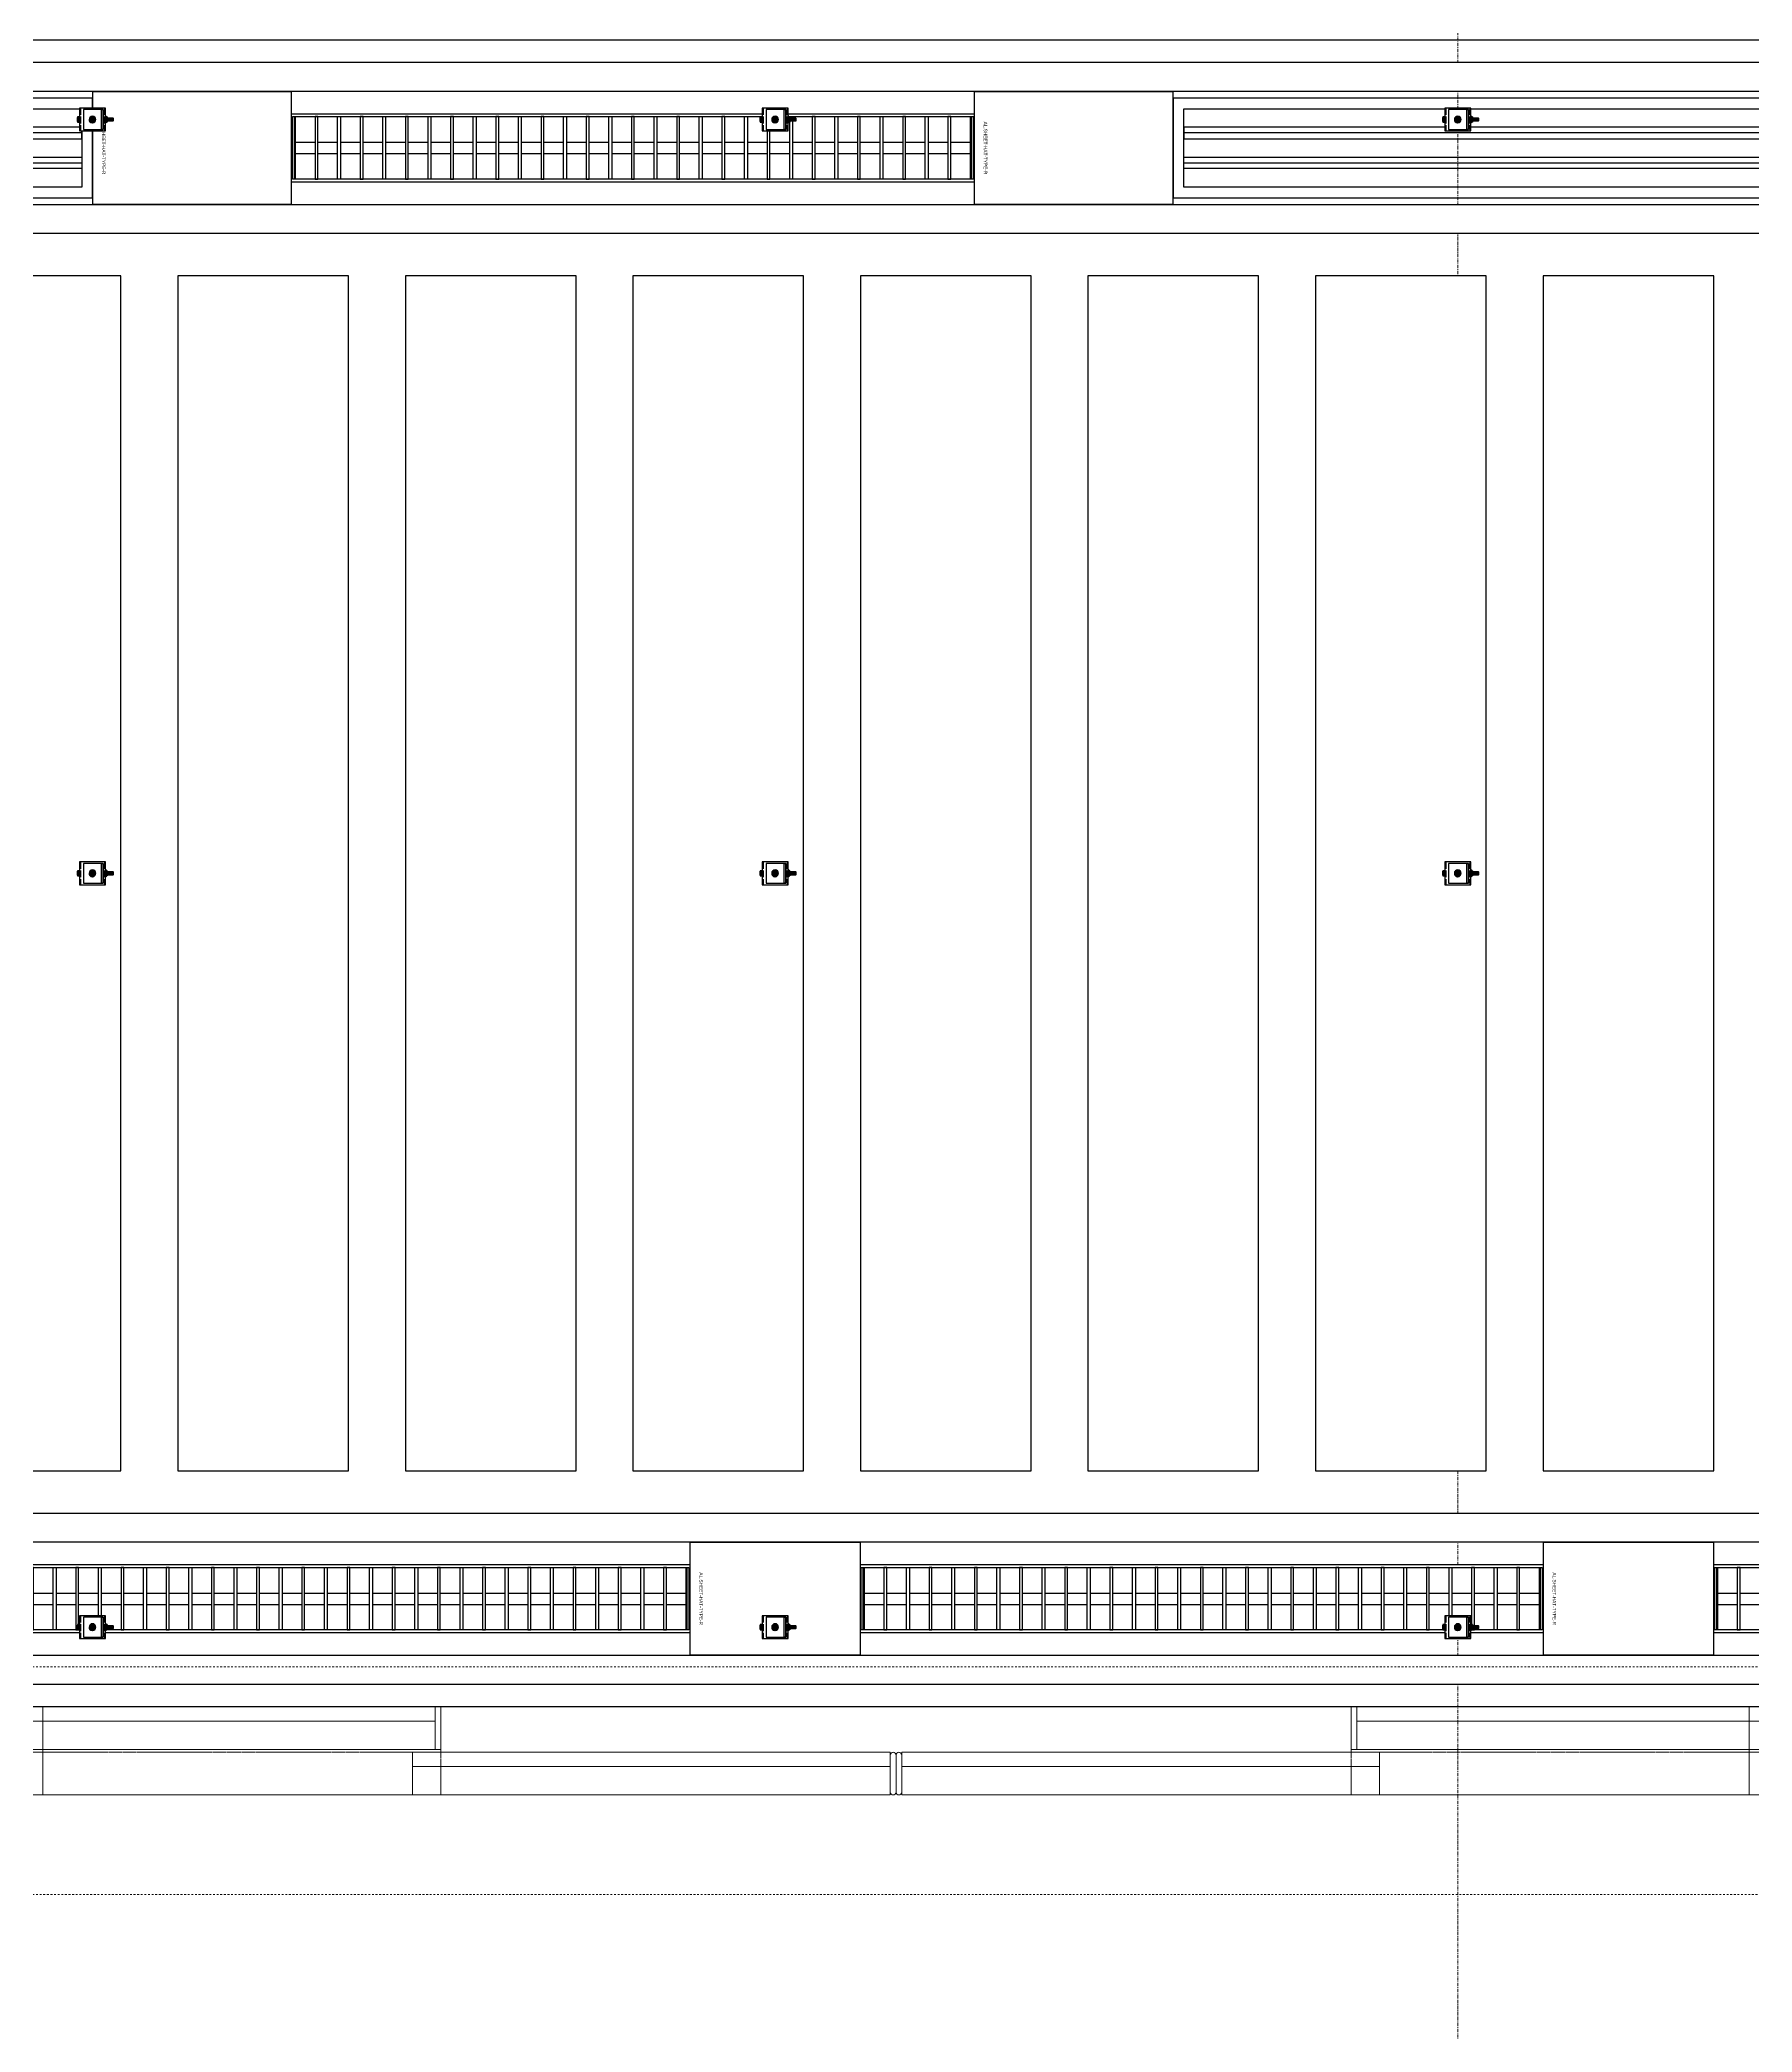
# Model space of a CAD drawing. Header units: millimetres. Extents: x -962357 to -591296, y -195428 to 59420.
# Drawn here: x -724373 to -721363, y -472 to 3030 of the extents above; entities that cross this region are included whole.
import ezdxf
from ezdxf.enums import TextEntityAlignment as Align

# ---------------------------------------------------------------- set-up
doc = ezdxf.new("R2010")
doc.units = ezdxf.units.MM
for name, pattern in [('ACAD_ISO02W100', [15, 12, -3]), ('DASH', [6.35, 3.175, -3.175]), ('DPA_Grid _ Level 100', [10, 5.5, -1.6, 1.3, -1.6]), ('DPA_Hidden 500', [1.4, 0.8, -0.6])]:
    doc.linetypes.add(name, pattern=pattern)
for name, color, linetype in [('000 - CSD_PL_001 - ASCESSORIES', 251, 'Continuous'), ('000 - H A T C H', 8, 'Continuous'), ('000 - WIPEOUT', 250, 'Continuous'), ('001 - ASCESSORIES', 251, 'Continuous'), ('008 - LIGHTING', 1, 'Continuous'), ('A04_TUBE SERIES', 2, 'Continuous'), ('A11_ALU.SOLID SHEET', 2, 'Continuous')]:
    doc.layers.add(name, color=color, linetype=linetype)
for name, color, linetype, lineweight in [('A-GENM', 1, 'Continuous', 9), ('A-GENM-HDLN', 2, 'DPA_Hidden 500', 9), ('Q-SPCQ', 2, 'Continuous', 9), ('Q-SPCQ-HDLN', 2, 'DASH', 9), ('S-GRID', 251, 'Continuous', 9)]:
    doc.layers.add(name, color=color, linetype=linetype, lineweight=lineweight)
doc.layers.get('000 - CSD_PL_001 - ASCESSORIES').off()

# ---------------------------------------------------------------- blocks, each defined once
blk = doc.blocks.new('*U606')
blk.add_attdef('EXTR.OVL-LENGTH_', (-25, -59.1), '', height=5)
blk.add_wipeout([(-25, 0), (25, 0), (25, 67400), (-25, 67400)]).dxf.layer = '000 - WIPEOUT'
at = {"layer": 'A04_TUBE SERIES', "color": 0}
blk.add_lwpolyline([(-25, 0), (25, 0), (25, 67400), (-25, 67400)], close=True, dxfattribs=at)
blk = doc.blocks.new('*U374')
at = {"layer": '001 - ASCESSORIES', "color": 0, "linetype": 'ByBlock'}
blk.add_lwpolyline([(800, 87.5), (-800, 87.5), (-800, -87.5), (800, -87.5)], close=True, dxfattribs=at)
at = {"layer": '001 - ASCESSORIES', "linetype": 'ByBlock'}
for points in [[(-781.5, 69), (781.5, 69), (781.5, -69), (-781.5, -69)], [(781.5, 36.3), (-781.5, 36.3), (-781.5, 16.3), (781.5, 16.3)], [(-781.5, -16.3), (781.5, -16.3), (781.5, -36.3), (-781.5, -36.3)]]:
    blk.add_lwpolyline(points, close=True, dxfattribs=at)
for points in [[(781.5, 26.3), (-781.5, 26.3)], [(-781.5, -26.3), (781.5, -26.3)]]:
    blk.add_lwpolyline(points, dxfattribs=at)
blk = doc.blocks.new('*U499')
at = {"layer": 'A11_ALU.SOLID SHEET', "color": 0}
blk.add_lwpolyline([(350, -98.8), (350, 98.8), (0, 98.8), (0, -98.8)], close=True, dxfattribs=at)
at = {"layer": 'Defpoints', "color": 250}
blk.add_point((0, 0), dxfattribs=at)
blk.add_text('AL.SHEET-HAT-TYPE-R', height=6, rotation=270, dxfattribs=at).set_placement((15, 0), align=Align.BOTTOM_CENTER)
blk = doc.blocks.new('*U634')
at = {"color": 1}
blk.add_wipeout([(600, -60), (-600, -60), (-600, 60), (600, 60)], dxfattribs=at).dxf.layer = '000 - WIPEOUT'
at = {"layer": '001 - ASCESSORIES', "color": 0}
blk.add_lwpolyline([(600, -60), (-600, -60), (-600, 60), (600, 60)], close=True, dxfattribs=at)
at = {"layer": '001 - ASCESSORIES'}
for points in [[(-593.5, -55), (-598.5, -55), (-598.5, 55), (-593.5, 55)], [(595, -55), (-595, -55), (-595, 55), (595, 55)], [(-558.8, -55), (-553.8, -55), (-553.8, 55), (-558.8, 55)], [(-514, -55), (-519, -55), (-519, 55), (-514, 55)], [(-479.3, -55), (-474.3, -55), (-474.3, 55), (-479.3, 55)], [(-434.6, -55), (-439.6, -55), (-439.6, 55), (-434.6, 55)], [(-399.8, -55), (-394.8, -55), (-394.8, 55), (-399.8, 55)], [(-355.1, -55), (-360.1, -55), (-360.1, 55), (-355.1, 55)], [(-320.4, -55), (-315.4, -55), (-315.4, 55), (-320.4, 55)], [(-275.6, -55), (-280.6, -55), (-280.6, 55), (-275.6, 55)], [(-240.9, -55), (-235.9, -55), (-235.9, 55), (-240.9, 55)], [(-196.2, -55), (-201.2, -55), (-201.2, 55), (-196.2, 55)], [(-161.4, -55), (-156.4, -55), (-156.4, 55), (-161.4, 55)], [(-116.7, -55), (-121.7, -55), (-121.7, 55), (-116.7, 55)], [(-82, -55), (-77, -55), (-77, 55), (-82, 55)], [(-37.2, -55), (-42.2, -55), (-42.2, 55), (-37.2, 55)], [(-2.5, -55), (2.5, -55), (2.5, 55), (-2.5, 55)], [(42.2, -55), (37.2, -55), (37.2, 55), (42.2, 55)], [(77, -55), (82, -55), (82, 55), (77, 55)], [(121.7, -55), (116.7, -55), (116.7, 55), (121.7, 55)], [(156.4, -55), (161.4, -55), (161.4, 55), (156.4, 55)], [(201.2, -55), (196.2, -55), (196.2, 55), (201.2, 55)], [(235.9, -55), (240.9, -55), (240.9, 55), (235.9, 55)], [(280.6, -55), (275.6, -55), (275.6, 55), (280.6, 55)], [(315.4, -55), (320.4, -55), (320.4, 55), (315.4, 55)], [(360.1, -55), (355.1, -55), (355.1, 55), (360.1, 55)], [(394.8, -55), (399.8, -55), (399.8, 55), (394.8, 55)], [(439.6, -55), (434.6, -55), (434.6, 55), (439.6, 55)], [(474.3, -55), (479.3, -55), (479.3, 55), (474.3, 55)], [(519, -55), (514, -55), (514, 55), (519, 55)], [(553.8, -55), (558.8, -55), (558.8, 55), (553.8, 55)], [(598.5, -55), (593.5, -55), (593.5, 55), (598.5, 55)]]:
    blk.add_lwpolyline(points, close=True, dxfattribs=at)
for points in [[(-593.5, 10), (-558.8, 10)], [(-553.8, 10), (-519, 10)], [(-514, 10), (-479.3, 10)], [(-474.3, 10), (-439.6, 10)], [(-434.6, 10), (-399.8, 10)], [(-394.8, 10), (-360.1, 10)], [(-355.1, 10), (-320.4, 10)], [(-315.4, 10), (-280.6, 10)], [(-275.6, 10), (-240.9, 10)], [(-235.9, 10), (-201.2, 10)], [(-196.2, 10), (-161.4, 10)], [(-156.4, 10), (-121.7, 10)], [(-116.7, 10), (-82, 10)], [(-77, 10), (-42.2, 10)], [(-37.2, 10), (-2.5, 10)], [(2.5, 10), (37.2, 10)], [(42.2, 10), (77, 10)], [(82, 10), (116.7, 10)], [(121.7, 10), (156.4, 10)], [(161.4, 10), (196.2, 10)], [(201.2, 10), (235.9, 10)], [(240.9, 10), (275.6, 10)], [(280.6, 10), (315.4, 10)], [(320.4, 10), (355.1, 10)], [(360.1, 10), (394.8, 10)], [(399.8, 10), (434.6, 10)], [(439.6, 10), (474.3, 10)], [(479.3, 10), (514, 10)], [(519, 10), (553.8, 10)], [(558.8, 10), (593.5, 10)], [(-593.5, -10), (-558.8, -10)], [(-553.8, -10), (-519, -10)], [(-514, -10), (-479.3, -10)], [(-474.3, -10), (-439.6, -10)], [(-434.6, -10), (-399.8, -10)], [(-394.8, -10), (-360.1, -10)], [(-355.1, -10), (-320.4, -10)], [(-315.4, -10), (-280.6, -10)], [(-275.6, -10), (-240.9, -10)], [(-235.9, -10), (-201.2, -10)], [(-196.2, -10), (-161.4, -10)], [(-156.4, -10), (-121.7, -10)], [(-116.7, -10), (-82, -10)], [(-77, -10), (-42.2, -10)], [(-37.2, -10), (-2.5, -10)], [(2.5, -10), (37.2, -10)], [(42.2, -10), (77, -10)], [(82, -10), (116.7, -10)], [(121.7, -10), (156.4, -10)], [(161.4, -10), (196.2, -10)], [(201.2, -10), (235.9, -10)], [(240.9, -10), (275.6, -10)], [(280.6, -10), (315.4, -10)], [(320.4, -10), (355.1, -10)], [(360.1, -10), (394.8, -10)], [(399.8, -10), (434.6, -10)], [(439.6, -10), (474.3, -10)], [(479.3, -10), (514, -10)], [(519, -10), (553.8, -10)], [(558.8, -10), (593.5, -10)]]:
    blk.add_lwpolyline(points, dxfattribs=at)
blk = doc.blocks.new('*U607')
blk.add_attdef('EXTR.OVL-LENGTH_', (-25, -59.1), '', height=5)
blk.add_wipeout([(-25, 0), (25, 0), (25, 67400), (-25, 67400)]).dxf.layer = '000 - WIPEOUT'
at = {"layer": 'A04_TUBE SERIES', "color": 0}
blk.add_lwpolyline([(-25, 0), (25, 0), (25, 67400), (-25, 67400)], close=True, dxfattribs=at)
blk = doc.blocks.new('*U500')
at = {"layer": 'A11_ALU.SOLID SHEET', "color": 0}
blk.add_lwpolyline([(300, -98.8), (300, 98.8), (0, 98.8), (0, -98.8)], close=True, dxfattribs=at)
at = {"layer": 'Defpoints', "color": 250}
blk.add_point((0, 0), dxfattribs=at)
blk.add_text('AL.SHEET-HAT-TYPE-R', height=6, rotation=270, dxfattribs=at).set_placement((15, 0), align=Align.BOTTOM_CENTER)
blk = doc.blocks.new('*U605')
blk.add_attdef('EXTR.OVL-LENGTH_', (-25, -59.1), '', height=5)
blk.add_wipeout([(-25, 0), (25, 0), (25, 67400), (-25, 67400)]).dxf.layer = '000 - WIPEOUT'
at = {"layer": 'A04_TUBE SERIES', "color": 0}
blk.add_lwpolyline([(-25, 0), (25, 0), (25, 67400), (-25, 67400)], close=True, dxfattribs=at)
blk = doc.blocks.new('*U604')
blk.add_attdef('EXTR.OVL-LENGTH_', (-25, -59.1), '', height=5)
blk.add_wipeout([(-25, 0), (25, 0), (25, 67400), (-25, 67400)]).dxf.layer = '000 - WIPEOUT'
at = {"layer": 'A04_TUBE SERIES', "color": 0}
blk.add_lwpolyline([(-25, 0), (25, 0), (25, 67400), (-25, 67400)], close=True, dxfattribs=at)
blk = doc.blocks.new('*U613')
at = {"color": 3}
for points in [[(-1050, -26450), (1050, -26450), (1050, -26750), (-1050, -26750)], [(-1050, -26850), (1050, -26850), (1050, -27150), (-1050, -27150)], [(-1050, -27250), (1050, -27250), (1050, -27550), (-1050, -27550)], [(-1050, -27650), (1050, -27650), (1050, -27950), (-1050, -27950)], [(-1050, -28050), (1050, -28050), (1050, -28350), (-1050, -28350)], [(-1050, -28450), (1050, -28450), (1050, -28750), (-1050, -28750)], [(-1050, -28850), (1050, -28850), (1050, -29150), (-1050, -29150)], [(-1050, -29250), (1050, -29250), (1050, -29550), (-1050, -29550)]]:
    blk.add_wipeout(points, dxfattribs=at).dxf.layer = '000 - WIPEOUT'
at = {"layer": 'A11_ALU.SOLID SHEET', "color": 0, "linetype": 'ByBlock'}
for points in [[(-1050, -26750), (1050, -26750), (1050, -26450), (-1050, -26450)], [(-1050, -27150), (1050, -27150), (1050, -26850), (-1050, -26850)], [(-1050, -27550), (1050, -27550), (1050, -27250), (-1050, -27250)], [(-1050, -27950), (1050, -27950), (1050, -27650), (-1050, -27650)], [(-1050, -28350), (1050, -28350), (1050, -28050), (-1050, -28050)], [(-1050, -28750), (1050, -28750), (1050, -28450), (-1050, -28450)], [(-1050, -29150), (1050, -29150), (1050, -28850), (-1050, -28850)], [(-1050, -29550), (1050, -29550), (1050, -29250), (-1050, -29250)]]:
    blk.add_lwpolyline(points, close=True, dxfattribs=at)
blk = doc.blocks.new('*U5836')
blk.add_lwpolyline([(-107450, -550), (27650, -550), (27650, -3480), (-107450, -3480)], close=True)
at = {"layer": '008 - LIGHTING'}
for p in [(19600, -740), (19600, -740), (19600, -740), (23100, -740), (23100, -740), (23100, -740)]:
    blk.add_blockref('*U374', p, dxfattribs=at)
at = {"layer": 'A11_ALU.SOLID SHEET', "color": 1}
for name, p in [('*U499', (20400, -740)), ('*U499', (21950, -740)), ('*U500', (21450, -3290)), ('*U500', (22950, -3290))]:
    blk.add_blockref(name, p, dxfattribs=at)
at = {"layer": '008 - LIGHTING'}
for p in [(21350, -740), (20850, -3290), (22350, -3290), (23850, -3290)]:
    blk.add_blockref('*U634', p, dxfattribs=at)
at = {"layer": 'A04_TUBE SERIES', "linetype": 'ByBlock', "rotation": 270}
for name, p in [('*U607', (-39850, -615)), ('*U606', (-39850, -865)), ('*U604', (-39850, -3165)), ('*U605', (-39850, -3415))]:
    blk.add_blockref(name, p, dxfattribs=at)
at = {"layer": 'A11_ALU.SOLID SHEET', "linetype": 'ByBlock', "rotation": 90}
blk.add_blockref('*U613', (-6300, -2015), dxfattribs=at)
at = {"layer": '008 - LIGHTING'}
for p in [(21350, -740), (20850, -3290), (22350, -3290), (23850, -3290)]:
    blk.add_blockref('*U634', p, dxfattribs=at)
for p in [(21350, -740), (20850, -3290), (22350, -3290), (23850, -3290)]:
    blk.add_blockref('*U634', p, dxfattribs=at)
blk = doc.blocks.new('DPA_Speciality_PlatformScreenDoor - Length_135300-12767973-4180-01 LOWER PLATFORM LEVEL - REFLECTED CEILING PLAN')
at = {"layer": 'A-GENM'}
for p, q in [((5337.5, -250), (5527.6, -250)), ((5527.6, -250), (5337.5, -250)), ((5432.5, -250), (5342.5, -250)), ((5342.5, -250), (5432.5, -250)), ((5442.5, -250), (5532.5, -250)), ((5532.5, -250), (5442.5, -250)), ((6232.5, -250), (6142.5, -250)), ((6142.5, -250), (6232.5, -250)), ((6337.5, -250), (6147.4, -250)), ((6147.4, -250), (6337.5, -250)), ((6242.5, -250), (6332.5, -250)), ((6332.5, -250), (6242.5, -250)), ((4590.3, -330), (4714.1, -330)), ((4600.9, -330), (4654, -330)), ((4650.4, -330), (4703.5, -330)), ((6890.3, -330), (7014.1, -330)), ((6900.9, -330), (6954, -330)), ((6950.4, -330), (7003.5, -330))]:
    blk.add_line(p, q, dxfattribs=at)
at = {"layer": 'A-GENM-HDLN'}
for p, q in [((5037.5, -175), (4287.5, -175)), ((5037.5, -175), (5037.5, -250)), ((6637.5, -175), (6637.5, -250)), ((6637.5, -175), (7487.5, -175)), ((5037.5, -250), (4287.5, -250)), ((6637.5, -250), (7487.5, -250))]:
    blk.add_line(p, q, dxfattribs=at)
at = {"layer": 'Q-SPCQ'}
for p, q in [((1862.5, -175), (4337.5, -175)), ((4337.5, -330), (4337.5, -175)), ((4337.5, -175), (4337.5, -330)), ((4337.5, -175), (5037.5, -175)), ((4987.5, -175), (5827.5, -175)), ((5827.5, -175), (4987.5, -175)), ((4987.5, -175), (4987.5, -225)), ((4987.5, -225), (4987.5, -175)), ((5797.5, -175), (5017.5, -175)), ((5017.5, -175), (5797.5, -175)), ((5017.5, -175), (5797.5, -175)), ((5797.5, -175), (5017.5, -175)), ((5827.5, -225), (5827.5, -175)), ((5827.5, -225), (5827.5, -175)), ((6687.5, -175), (5847.5, -175)), ((5847.5, -175), (6687.5, -175)), ((5847.5, -175), (5847.5, -225)), ((5847.5, -175), (5847.5, -225)), ((5877.5, -175), (6657.5, -175)), ((6657.5, -175), (5877.5, -175)), ((6657.5, -175), (5877.5, -175)), ((5877.5, -175), (6657.5, -175)), ((6637.5, -175), (7337.5, -175)), ((6687.5, -225), (6687.5, -175)), ((6687.5, -175), (6687.5, -225)), ((7337.5, -175), (7337.5, -330)), ((7337.5, -175), (9712.5, -175)), ((7337.5, -330), (7337.5, -175)), ((4337.5, -187.5), (4337.5, -200)), ((4337.5, -200), (4337.5, -187.5)), ((4337.5, -200), (4337.5, -305)), ((4337.5, -305), (4337.5, -200)), ((5827.5, -180), (5827.5, -245)), ((5827.5, -245), (5827.5, -180)), ((5837.5, -245), (5837.5, -180)), ((5837.5, -180), (5837.5, -245)), ((5837.5, -180), (5837.5, -245)), ((5837.5, -245), (5837.5, -180)), ((5847.5, -245), (5847.5, -180)), ((5847.5, -180), (5847.5, -245)), ((7337.5, -200), (7337.5, -187.5)), ((7337.5, -187.5), (7337.5, -200)), ((7337.5, -305), (7337.5, -200)), ((7337.5, -200), (7337.5, -305)), ((5827.5, -225), (4987.5, -225)), ((4987.5, -225), (5827.5, -225)), ((4987.5, -250), (4987.5, -225)), ((4987.5, -250), (4987.5, -225)), ((5827.5, -225), (4987.5, -225)), ((4987.5, -225), (4987.5, -250)), ((4987.5, -250), (4987.5, -225)), ((4987.5, -225), (5827.5, -225)), ((4987.5, -225), (5827.5, -225)), ((5827.5, -225), (4987.5, -225)), ((5017.5, -225), (5797.5, -225)), ((5797.5, -225), (5017.5, -225)), ((5797.5, -225), (5017.5, -225)), ((5017.5, -225), (5797.5, -225)), ((5037.5, -225), (5777.5, -225)), ((5777.5, -225), (5037.5, -225)), ((5037.5, -225), (5777.5, -225)), ((5777.5, -225), (5037.5, -225)), ((5827.5, -225), (5827.5, -250)), ((5827.5, -250), (5827.5, -225)), ((5827.5, -250), (5827.5, -225)), ((5827.5, -225), (5827.5, -250)), ((5847.5, -225), (6687.5, -225)), ((6687.5, -225), (5847.5, -225)), ((5847.5, -250), (5847.5, -225)), ((5847.5, -225), (5847.5, -250)), ((6687.5, -225), (5847.5, -225)), ((5847.5, -225), (5847.5, -250)), ((5847.5, -250), (5847.5, -225)), ((5847.5, -225), (6687.5, -225)), ((6687.5, -225), (5847.5, -225)), ((5847.5, -225), (6687.5, -225)), ((6657.5, -225), (5877.5, -225)), ((5877.5, -225), (6657.5, -225)), ((5877.5, -225), (6657.5, -225)), ((6657.5, -225), (5877.5, -225)), ((6637.5, -225), (5897.5, -225)), ((5897.5, -225), (6637.5, -225)), ((6637.5, -225), (5897.5, -225)), ((5897.5, -225), (6637.5, -225)), ((6687.5, -225), (6687.5, -250)), ((6687.5, -225), (6687.5, -250)), ((6687.5, -250), (6687.5, -225)), ((6687.5, -225), (6687.5, -250)), ((1862.5, -255), (4337.5, -255)), ((4337.5, -255), (1862.5, -255)), ((4337.5, -305), (4337.5, -255)), ((4337.5, -305), (4337.5, -255)), ((4337.5, -255), (5027.5, -255)), ((5027.5, -255), (4337.5, -255)), ((4337.5, -255), (4337.5, -305)), ((4337.5, -305), (4337.5, -255)), ((4387.5, -255), (4977.5, -255)), ((4977.5, -255), (4387.5, -255)), ((4977.5, -255), (4397.5, -255)), ((4397.5, -255), (4977.5, -255)), ((5827.5, -250), (4987.5, -250)), ((4987.5, -250), (5827.5, -250)), ((4987.5, -250), (5827.5, -250)), ((5827.5, -250), (4987.5, -250)), ((5027.5, -255), (5027.5, -330)), ((5037.5, -255), (5027.5, -255)), ((5027.5, -255), (5037.5, -255)), ((5027.5, -330), (5027.5, -255)), ((5027.5, -305), (5027.5, -255)), ((5027.5, -305), (5027.5, -255)), ((5037.5, -330), (5037.5, -250)), ((5037.5, -250), (5037.5, -305)), ((5037.5, -250), (5777.5, -250)), ((5777.5, -250), (5037.5, -250)), ((5037.5, -250), (5777.5, -250)), ((5777.5, -250), (5037.5, -250)), ((5037.5, -330), (5037.5, -255)), ((5037.5, -255), (5037.5, -330)), ((5847.5, -250), (6687.5, -250)), ((6687.5, -250), (5847.5, -250)), ((5847.5, -250), (6687.5, -250)), ((6687.5, -250), (5847.5, -250)), ((6637.5, -250), (5897.5, -250)), ((5897.5, -250), (6637.5, -250)), ((6637.5, -250), (5897.5, -250)), ((5897.5, -250), (6637.5, -250)), ((6637.5, -305), (6637.5, -250)), ((6637.5, -250), (6637.5, -330)), ((6647.5, -255), (6637.5, -255)), ((6637.5, -255), (6637.5, -330)), ((6637.5, -330), (6637.5, -255)), ((6637.5, -255), (6647.5, -255)), ((6647.5, -330), (6647.5, -255)), ((6647.5, -255), (6647.5, -330)), ((7337.5, -255), (6647.5, -255)), ((6647.5, -255), (7337.5, -255)), ((6647.5, -255), (6647.5, -305)), ((6647.5, -255), (6647.5, -305)), ((6697.5, -255), (7277.5, -255)), ((7277.5, -255), (6697.5, -255)), ((7287.5, -255), (6697.5, -255)), ((6697.5, -255), (7287.5, -255)), ((9712.5, -255), (7337.5, -255)), ((7337.5, -255), (9712.5, -255)), ((7337.5, -255), (7337.5, -305)), ((7337.5, -255), (7337.5, -305)), ((7337.5, -305), (7337.5, -255)), ((7337.5, -255), (7337.5, -305)), ((4337.5, -305), (1862.5, -305)), ((1862.5, -305), (4337.5, -305)), ((4337.5, -305), (1862.5, -305)), ((4327.5, -305), (4337.5, -305)), ((4337.5, -305), (4337.5, -317.5)), ((4337.5, -305), (4337.5, -330)), ((4337.5, -330), (4337.5, -305)), ((4337.5, -317.5), (4337.5, -305)), ((4337.5, -305), (4347.5, -305)), ((5027.5, -305), (4337.5, -305)), ((4337.5, -305), (4337.5, -330)), ((4337.5, -330), (4337.5, -305)), ((4337.5, -305), (5027.5, -305)), ((5027.5, -305), (4337.5, -305)), ((4347.5, -305), (5027.5, -305)), ((5027.5, -305), (4347.5, -305)), ((4347.5, -305), (5027.5, -305)), ((4387.5, -305), (4977.5, -305)), ((4977.5, -305), (4387.5, -305)), ((4397.5, -305), (4977.5, -305)), ((4977.5, -305), (4397.5, -305)), ((4397.5, -305), (4977.5, -305)), ((4977.5, -305), (4397.5, -305)), ((4977.5, -305), (4397.5, -305)), ((4397.5, -305), (4977.5, -305)), ((5027.5, -330), (5027.5, -305)), ((5027.5, -330), (5027.5, -305)), ((5027.5, -305), (5027.5, -330)), ((5027.5, -330), (5027.5, -305)), ((5037.5, -305), (5037.5, -317.5)), ((6637.5, -317.5), (6637.5, -305)), ((7337.5, -305), (6647.5, -305)), ((6647.5, -305), (7327.5, -305)), ((6647.5, -305), (6647.5, -330)), ((6647.5, -305), (6647.5, -330)), ((6647.5, -305), (7327.5, -305)), ((7327.5, -305), (6647.5, -305)), ((6647.5, -330), (6647.5, -305)), ((6647.5, -305), (6647.5, -330)), ((7337.5, -305), (6647.5, -305)), ((6647.5, -305), (7337.5, -305)), ((7277.5, -305), (6697.5, -305)), ((6697.5, -305), (7277.5, -305)), ((7277.5, -305), (6697.5, -305)), ((6697.5, -305), (7277.5, -305)), ((7287.5, -305), (6697.5, -305)), ((6697.5, -305), (7287.5, -305)), ((6697.5, -305), (7277.5, -305)), ((7277.5, -305), (6697.5, -305)), ((7327.5, -305), (7337.5, -305)), ((7337.5, -317.5), (7337.5, -305)), ((9712.5, -305), (7337.5, -305)), ((7337.5, -305), (7347.5, -305)), ((7337.5, -330), (7337.5, -305)), ((7337.5, -305), (7337.5, -330)), ((9712.5, -305), (7337.5, -305)), ((7337.5, -305), (9712.5, -305)), ((7337.5, -305), (7337.5, -317.5)), ((7337.5, -330), (7337.5, -305)), ((7337.5, -305), (7337.5, -330)), ((1862.5, -330), (4337.5, -330)), ((1862.5, -330), (4337.5, -330)), ((4337.5, -330), (4327.5, -330)), ((4337.5, -330), (5037.5, -330)), ((4337.5, -330), (5027.5, -330)), ((4347.5, -330), (4337.5, -330)), ((5027.5, -330), (4347.5, -330)), ((5027.5, -330), (4347.5, -330)), ((4347.5, -330), (5027.5, -330)), ((4397.5, -330), (4977.5, -330)), ((4977.5, -330), (4397.5, -330)), ((4397.5, -330), (4977.5, -330)), ((4977.5, -330), (4397.5, -330)), ((5027.5, -330), (5037.5, -330)), ((5037.5, -330), (5027.5, -330)), ((6637.5, -330), (7337.5, -330)), ((6637.5, -330), (6647.5, -330)), ((6647.5, -330), (6637.5, -330)), ((7327.5, -330), (6647.5, -330)), ((6647.5, -330), (7337.5, -330)), ((6647.5, -330), (7327.5, -330)), ((7327.5, -330), (6647.5, -330)), ((7277.5, -330), (6697.5, -330)), ((6697.5, -330), (7277.5, -330)), ((7277.5, -330), (6697.5, -330)), ((6697.5, -330), (7277.5, -330)), ((7337.5, -330), (7327.5, -330)), ((7337.5, -330), (9712.5, -330)), ((7347.5, -330), (7337.5, -330)), ((7337.5, -330), (9712.5, -330))]:
    blk.add_line(p, q, dxfattribs=at)
for centre, start, end in [((5832.5, -180), 360, 180), ((5832.5, -180), 0, 180), ((5842.5, -180), 0, 180), ((5842.5, -180), 0, 180), ((5832.5, -245), 180, 360), ((5832.5, -245), 180, 0), ((5842.5, -245), 180, 360), ((5842.5, -245), 180, 360)]:
    blk.add_arc(centre, 5, start, end, dxfattribs=at)
at = {"layer": 'Q-SPCQ-HDLN'}
for p, q in [((135200, 0), (-100, 0)), ((135200, -330), (-100, -330)), ((135200, -400), (-100, -400))]:
    blk.add_line(p, q, dxfattribs=at)
blk = doc.blocks.new('C-1-PP19-AR-4180-01-B_20250908-040939_EXDOWNLIGHT')
at = {"layer": 'Q-SPCQ', "rotation": 180}
blk.add_blockref('DPA_Speciality_PlatformScreenDoor - Length_135300-12767973-4180-01 LOWER PLATFORM LEVEL - REFLECTED CEILING PLAN', (27650, -3810), dxfattribs=at)
blk = doc.blocks.new('000 - ASSCESSORIES_FAMELINE_GALV.BRACKET_FITTING_L-PROFILE_BK-08_TOP_VIEW')
at = {"linetype": 'Continuous'}
blk.add_wipeout([(-17.5, 19), (-17.5, -16), (17.5, -16), (17.5, 19)], dxfattribs=at).dxf.layer = '000 - WIPEOUT'
at = {"layer": '001 - ASCESSORIES', "linetype": 'ByBlock'}
blk.add_lwpolyline([(-17.5, 19), (17.5, 19), (17.5, 16), (-17.5, 16)], close=True, dxfattribs=at)
at = {"layer": '001 - ASCESSORIES', "color": 0, "linetype": 'Continuous'}
blk.add_lwpolyline([(-17.5, 19), (-17.5, -16), (17.5, -16), (17.5, 19)], close=True, dxfattribs=at)
at = {"layer": '001 - ASCESSORIES'}
blk.add_circle((0, 0), 3.5, dxfattribs=at)
blk = doc.blocks.new('*U492')
at = {"layer": '001 - ASCESSORIES', "color": 0}
blk.add_blockref('000 - ASSCESSORIES_FAMELINE_GALV.BRACKET_FITTING_L-PROFILE_BK-08_TOP_VIEW', (0, 0), dxfattribs=at)
blk = doc.blocks.new('000 - DYNAMIC_VIEW_ASSCESSORIES_GALV.STUD_FULL_THREAD_1-4_TOP_VIEW')
at = {"layer": '000 - H A T C H'}
h = blk.add_hatch(color=250, dxfattribs=at)
h.dxf.hatch_style = 1
edge = h.paths.add_edge_path()
edge.add_arc((0, 0), 3.18, 0, 360)
at = {"layer": '001 - ASCESSORIES', "color": 0}
blk.add_circle((0, 0), 3.18, dxfattribs=at)
blk = doc.blocks.new('*U485')
at = {"layer": '001 - ASCESSORIES', "color": 0}
blk.add_blockref('000 - DYNAMIC_VIEW_ASSCESSORIES_GALV.STUD_FULL_THREAD_1-4_TOP_VIEW', (0, 0), dxfattribs=at)
blk = doc.blocks.new('000 - ASSCESSORIES_FAMELINE_GALV.BRACKET_FITTING_U-PROFILE_BK-07_TOP_VIEW')
at = {"linetype": 'Continuous'}
blk.add_wipeout([(20, -23), (20, 23), (-20, 23), (-20, -23)], dxfattribs=at).dxf.layer = '000 - WIPEOUT'
at = {"layer": '001 - ASCESSORIES', "linetype": 'ACAD_ISO02W100'}
for p, q in [((20, 21), (-20, 21)), ((20, -21), (-20, -21))]:
    blk.add_line(p, q, dxfattribs=at)
at = {"layer": '001 - ASCESSORIES', "color": 0, "linetype": 'Continuous'}
blk.add_lwpolyline([(20, -23), (20, 23), (-20, 23), (-20, -23)], close=True, dxfattribs=at)
at = {"layer": '001 - ASCESSORIES', "linetype": 'Continuous'}
blk.add_circle((0, 0), 3.5, dxfattribs=at)
blk = doc.blocks.new('*U489')
at = {"layer": '001 - ASCESSORIES', "color": 0, "linetype": 'ByBlock'}
blk.add_blockref('000 - ASSCESSORIES_FAMELINE_GALV.BRACKET_FITTING_U-PROFILE_BK-07_TOP_VIEW', (0, 0), dxfattribs=at)
blk = doc.blocks.new('*U281')
at = {"layer": '001 - ASCESSORIES', "color": 0}
blk.add_lwpolyline([(4.6, 0), (2.3, 4), (-2.3, 4), (-4.6, 0), (-2.3, -4), (2.3, -4)], close=True, dxfattribs=at)
at = {"layer": '001 - ASCESSORIES', "color": 8}
blk.add_circle((0, 0), 3.85, dxfattribs=at)
at = {"layer": '001 - ASCESSORIES', "color": 0}
blk.add_circle((0, 0), 2.6, dxfattribs=at)
blk = doc.blocks.new('*U639')
at = {"layer": '000 - CSD_PL_001 - ASCESSORIES', "color": 0, "rotation": 270}
blk.add_blockref('*U281', (0, 0), dxfattribs=at)
blk = doc.blocks.new('*U308')
at = {"layer": '001 - ASCESSORIES'}
blk.add_lwpolyline([(-0.3, -4.5), (-0.3, -2.5, -19.949874), (0.3, -2.5), (0.3, -4.5)], format="xyb", dxfattribs=at)
blk.add_arc((0, 0), 4.5, 273.1847, 266.8153, dxfattribs=at)
blk = doc.blocks.new('000 - ASSCESSORIES_SPRING_WASHER_M5_TOP_VIEW')
at = {"color": 6}
blk.add_blockref('*U308', (0, 0), dxfattribs=at)
blk = doc.blocks.new('*U641')
at = {"color": 6}
blk.add_blockref('000 - ASSCESSORIES_SPRING_WASHER_M5_TOP_VIEW', (0, 0), dxfattribs=at)
blk = doc.blocks.new('*U307')
at = {"layer": '001 - ASCESSORIES'}
blk.add_lwpolyline([(-0.3, -6), (-0.3, -2.5, -19.949874), (0.2, -2.5), (0.2, -6)], format="xyb", dxfattribs=at)
blk.add_arc((0, 0), 6, 273.1847, 266.8153, dxfattribs=at)
blk = doc.blocks.new('000 - ASSCESSORIES_WASHER_M5_TOP_VIEW')
at = {"color": 6}
blk.add_blockref('*U307', (0, 0), dxfattribs=at)
blk = doc.blocks.new('*U640')
at = {"color": 6}
blk.add_blockref('000 - ASSCESSORIES_WASHER_M5_TOP_VIEW', (0, 0), dxfattribs=at)
blk = doc.blocks.new('*U282')
at = {"color": 1}
for p, q in [((-3.5, 3.5), (3.5, 3.5)), ((-3.5, 0), (3.5, 0))]:
    blk.add_line(p, q, dxfattribs=at)
at = {"color": 0}
for points in [[(-2.3, 3.2, 0.249855), (-4.6, 3.2), (-4.6, 0.3, 0.249855), (-2.3, 0.3)], [(2.3, 3.2, 0.062432), (0, 3.5, 0.062432), (-2.3, 3.2), (-2.3, 0.3, 0.061701), (0, 0, 0.061701), (2.3, 0.3)], [(4.6, 3.2, 0.249855), (2.3, 3.2), (2.3, 0.3, 0.249855), (4.6, 0.3)]]:
    blk.add_lwpolyline(points, format="xyb", close=True, dxfattribs=at)
blk = doc.blocks.new('*U296')
at = {"layer": '000 - H A T C H'}
h = blk.add_hatch(dxfattribs=at)
h.set_pattern_fill('ANSI35', color=8, scale=4, angle=65)
h.set_pattern_definition([(110, (-0.5, 0), (-0.939693, -0.34202), []), (110, (-0.2012, 0.6409), (-0.939693, -0.34202), [1.25, -0.25, 0, -0.25])])
h.paths.add_polyline_path([(0, -2.5), (59.5, -2.5), (59.5, 2.5), (0, 2.5)])
at = {"color": 8}
blk.add_line((59.5, -2.5), (59.5, 2.5), dxfattribs=at)
at = {"color": 1}
blk.add_lwpolyline([(59.5, 2.5), (0, 2.5), (0, -2.5), (59.5, -2.5), (60, -2), (60, 2)], close=True, dxfattribs=at)
blk = doc.blocks.new('*U448')
at = {"layer": '000 - H A T C H'}
h = blk.add_hatch(color=250, dxfattribs=at)
h.dxf.hatch_style = 1
edge = h.paths.add_edge_path()
edge.add_line((-0.3, -4.6), (-3.2, -4.6))
edge.add_arc((-1, -3.5), 2.45, 180, 208.0569, ccw=False)
edge.add_line((-3.5, -3.5), (-3.5, 0))
edge.add_arc((5.9, 0), 9.36, 179.9761, 180.0239, ccw=False)
edge.add_line((-3.5, 0), (-3.5, 0))
edge.add_arc((5.9, 0), 9.36, 179.9761, 180.0239, ccw=False)
edge.add_line((-3.5, 0), (-3.5, 3.5))
edge.add_arc((-1, 3.5), 2.45, 151.9431, 180, ccw=False)
edge.add_line((-3.2, 4.6), (-0.3, 4.6))
edge.add_arc((-2.5, 3.5), 2.45, 360, 388.0569, ccw=False)
edge.add_line((0, 3.5), (0, -3.5))
edge.add_arc((-2.5, -3.5), 2.45, 331.9431, 360, ccw=False)
blk.add_blockref('*U296', (0, 0))
at = {"layer": '001 - ASCESSORIES', "rotation": 90}
blk.add_blockref('*U282', (0, 0), dxfattribs=at)
blk = doc.blocks.new('*U306')
blk.add_wipeout([(-6, 0.65), (6, 0.65), (6, -0.65), (-6, -0.65)]).dxf.layer = '000 - WIPEOUT'
at = {"layer": '001 - ASCESSORIES'}
blk.add_lwpolyline([(-6, 0.65), (6, 0.65), (6, -0.65), (-6, -0.65)], close=True, dxfattribs=at)
blk.add_wipeout([(0.1, -0.65), (6, -0.65), (6, 0.65), (0.1, 0.65)]).dxf.layer = '000 - WIPEOUT'
blk.add_wipeout([(-0.1, -0.65), (-6, -0.65), (-6, 0.65), (-0.1, 0.65)]).dxf.layer = '000 - WIPEOUT'
for points in [[(-0.1, -0.65), (-6, -0.65), (-6, 0.65), (-0.1, 0.65)], [(0.1, -0.65), (6, -0.65), (6, 0.65), (0.1, 0.65)]]:
    blk.add_lwpolyline(points, close=True, dxfattribs=at)
blk = doc.blocks.new('000 - ASSCESSORIES_WASHER_M5_FRONT-SIDE-BACK_VIEW')
at = {"color": 6}
blk.add_blockref('*U306', (0, 0), dxfattribs=at)
blk = doc.blocks.new('*U637')
at = {"color": 6}
blk.add_blockref('000 - ASSCESSORIES_WASHER_M5_FRONT-SIDE-BACK_VIEW', (0, 0), dxfattribs=at)
blk = doc.blocks.new('*U309')
blk.add_wipeout([(-4.5, 0.65), (4.5, 0.65), (4.5, -0.65), (-4.5, -0.65)]).dxf.layer = '000 - WIPEOUT'
at = {"layer": '001 - ASCESSORIES'}
blk.add_lwpolyline([(-4.5, 0.65), (4.5, 0.65), (4.5, -0.65), (-4.5, -0.65)], close=True, dxfattribs=at)
blk.add_wipeout([(0.1, -0.95), (4.5, -0.65), (4.5, 0.65), (0.1, 0.35)]).dxf.layer = '000 - WIPEOUT'
blk.add_wipeout([(-0.1, -0.35), (-4.5, -0.65), (-4.5, 0.65), (-0.1, 0.95)]).dxf.layer = '000 - WIPEOUT'
for points in [[(-0.1, -0.35), (-4.5, -0.65), (-4.5, 0.65), (-0.1, 0.95)], [(0.1, -0.95), (4.5, -0.65), (4.5, 0.65), (0.1, 0.35)]]:
    blk.add_lwpolyline(points, close=True, dxfattribs=at)
blk = doc.blocks.new('000 - ASSCESSORIES_SPRING_WASHER_M5_FRONT-SIDE-BACK_VIEW')
at = {"color": 6}
blk.add_blockref('*U309', (0, 0), dxfattribs=at)
blk = doc.blocks.new('*U638')
at = {"color": 6}
blk.add_blockref('000 - ASSCESSORIES_SPRING_WASHER_M5_FRONT-SIDE-BACK_VIEW', (0, 0), dxfattribs=at)
blk = doc.blocks.new('*U486')
at = {"layer": '001 - ASCESSORIES'}
blk.add_blockref('*U448', (-23, 0), dxfattribs=at)
at = {"layer": '001 - ASCESSORIES', "color": 6, "rotation": 180}
for name in ['*U640', '*U641']:
    blk.add_blockref(name, (0, 0), dxfattribs=at)
at = {"layer": '001 - ASCESSORIES', "color": 2, "rotation": 270}
blk.add_blockref('*U639', (0, 0), dxfattribs=at)
blk.add_blockref('*U639', (0, 0), dxfattribs=at)
at = {"layer": '001 - ASCESSORIES', "color": 0, "rotation": 90}
blk.add_blockref('*U489', (0, 0), dxfattribs=at)
at = {"layer": '001 - ASCESSORIES', "color": 0, "rotation": 270}
blk.add_blockref('*U492', (0, 0), dxfattribs=at)
at = {"layer": '001 - ASCESSORIES', "color": 6}
for name in ['*U640', '*U641']:
    blk.add_blockref(name, (0, 0), dxfattribs=at)
at = {"layer": '001 - ASCESSORIES', "color": 2, "rotation": 90}
blk.add_blockref('*U639', (0, 0), dxfattribs=at)
blk.add_blockref('*U639', (0, 0), dxfattribs=at)
at = {"layer": '001 - ASCESSORIES', "color": 1}
blk.add_blockref('*U485', (0, 0), dxfattribs=at)
at = {"layer": '001 - ASCESSORIES', "rotation": 90}
blk.add_blockref('*U637', (23.65, 0), dxfattribs=at)
blk.add_blockref('*U638', (25.25, 0), dxfattribs=at)
blk = doc.blocks.new('C-1-PP19-AR-4180-01-B_20250903-141828_ERROR_HANGING')
at = {"layer": '000 - CSD_PL_001 - ASCESSORIES', "linetype": 'ByBlock'}
for p in [(20400, -690), (21600, -690), (22800, -690), (20400, -2015), (21600, -2015), (22800, -2015), (20400, -3340), (21600, -3340), (22800, -3340)]:
    blk.add_blockref('*U486', p, dxfattribs=at)

msp = doc.modelspace()

# ---------------------------------------------------------------- linework, layer by layer
at = {"layer": 'S-GRID', "linetype": 'DPA_Grid _ Level 100'}
msp.add_line((-721880, -30741.3), (-721880, 54920.2), dxfattribs=at)

# ---------------------------------------------------------------- next in the draw order: block references
msp.add_blockref('*U5836', (-744680, 3580))

# ---------------------------------------------------------------- next in the draw order: block references
msp.add_blockref('C-1-PP19-AR-4180-01-B_20250908-040939_EXDOWNLIGHT', (-744680, 3580))

# ---------------------------------------------------------------- next in the draw order: block references
msp.add_blockref('C-1-PP19-AR-4180-01-B_20250903-141828_ERROR_HANGING', (-744680, 3580))

doc.saveas('drawing.dxf')
